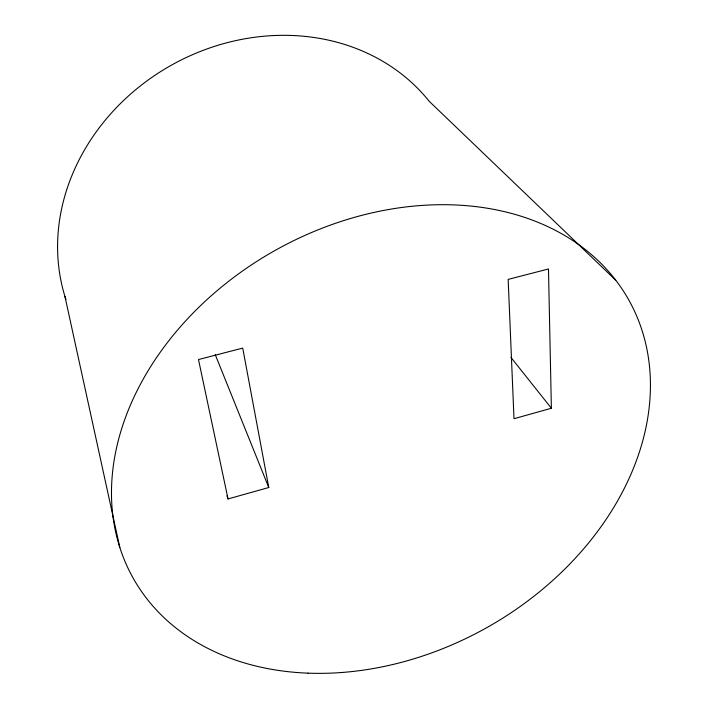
<?xml version="1.0" encoding="UTF-8"?>
<svg xmlns="http://www.w3.org/2000/svg" width="708" height="708" viewBox="0 0 708 708"><rect width="100%" height="100%" fill="white"/><g stroke="black" fill="none" stroke-linecap="round" stroke-linejoin="round"><path stroke-width="1.06" d="M228.038 498.936L268.766 487.511L242.72 348.097L198.488 359.549L228.038 498.936L226.941 495.812M551.382 408.242L513.999 418.72L508.158 279.403L548.479 268.969L551.382 408.242L510.884 357.328M615.765 280.235L429.198 101.288A209.515 184 -29.3 0 0 173.664 63.924A209.515 184 -29.3 0 0 65.941 299.581M215.267 354.69L268.766 487.511M64.924 296.395L119.829 547.488M308.024 673.149A284.165 216.267 -29.3 0 0 642.085 330.565A284.165 216.267 -29.3 0 0 192.771 313.37A284.165 216.267 -29.3 0 0 308.024 673.149"/></g></svg>
